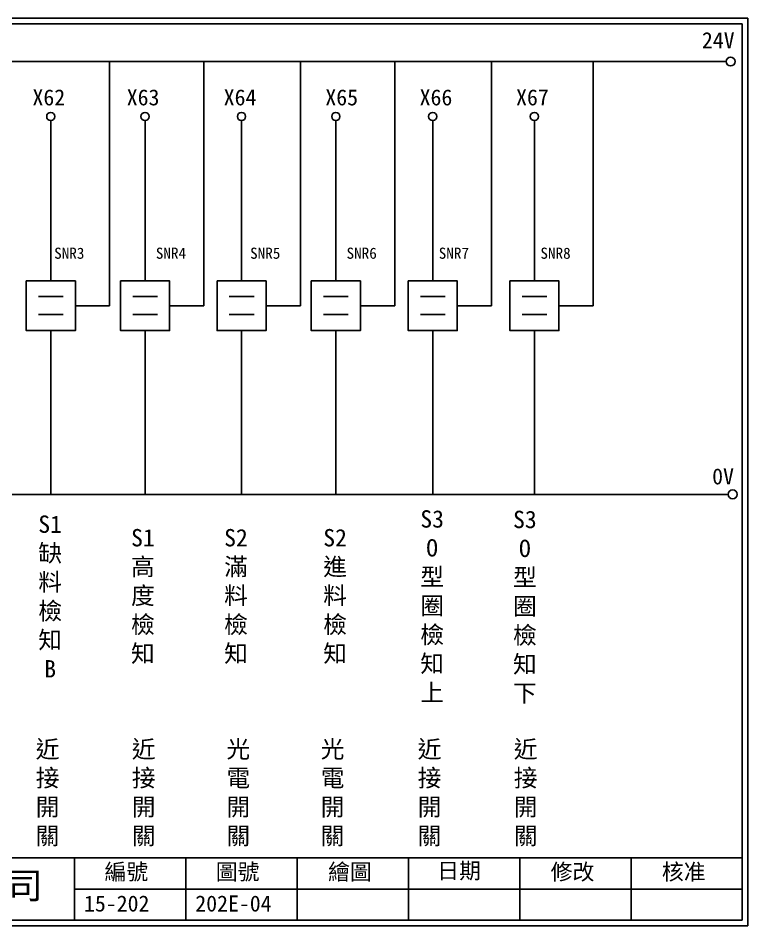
# Model space of a CAD drawing. Extents: x 325 to 612, y 3 to 207.
# Drawn here: x 448.4 to 612.3, y 3 to 207 of the extents above; entities that cross this region are included whole.
import ezdxf

# ---------------------------------------------------------------- set-up
doc = ezdxf.new("R2010")
doc.units = 0
doc.layers.get('0').update_dxf_attribs({"linetype": 'CONTINUOUS'})
doc.layers.add('圖框層', color=7, linetype='CONTINUOUS')
doc.layers.add('標尺寸層', color=3, linetype='CONTINUOUS')
doc.styles.add('CNS', font='romanc.shx', dxfattribs={"bigfont": 'chineset.shx'})
doc.styles.add('STSL', font='kaiu.ttf')

msp = doc.modelspace()

# ---------------------------------------------------------------- linework, layer by layer
for p, q in [((468.94, 142.35), (468.94, 197.26)), ((490.12, 142.35), (490.12, 197.26)), ((511.79, 142.35), (511.79, 197.26)), ((532.98, 142.35), (532.98, 197.26)), ((554.76, 142.35), (554.76, 197.26)), ((577.59, 142.35), (577.59, 197.26)), ((455.71, 147.93), (455.71, 183.95)), ((476.9, 147.93), (476.9, 183.95)), ((498.57, 147.93), (498.57, 183.95)), ((519.75, 147.93), (519.75, 183.95)), ((541.53, 147.93), (541.53, 183.95)), ((564.37, 147.93), (564.37, 183.95)), ((461.23, 142.35), (468.94, 142.35)), ((482.41, 142.35), (490.12, 142.35)), ((504.08, 142.35), (511.79, 142.35)), ((525.26, 142.35), (532.98, 142.35)), ((547.05, 142.35), (554.76, 142.35)), ((569.88, 142.35), (577.59, 142.35)), ((455.71, 136.77), (455.71, 100)), ((476.9, 136.77), (476.9, 100)), ((498.57, 136.77), (498.57, 100)), ((519.75, 136.77), (519.75, 100)), ((541.53, 136.77), (541.53, 100)), ((564.37, 136.77), (564.37, 100))]:
    msp.add_line(p, q)
at = {"color": 7}
for p, q in [((452.95, 144.39), (458.52, 144.39)), ((474.13, 144.39), (479.7, 144.39)), ((495.81, 144.39), (501.38, 144.39)), ((516.99, 144.39), (522.56, 144.39)), ((538.77, 144.39), (544.34, 144.39)), ((561.61, 144.39), (567.18, 144.39)), ((452.95, 140.41), (458.52, 140.41)), ((474.13, 140.41), (479.7, 140.41)), ((495.81, 140.41), (501.38, 140.41)), ((516.99, 140.41), (522.56, 140.41)), ((538.77, 140.41), (544.34, 140.41)), ((561.61, 140.41), (567.18, 140.41))]:
    msp.add_line(p, q, dxfattribs=at)
for points in [[(450.2, 147.93), (461.23, 147.93), (461.23, 136.77), (450.2, 136.77)], [(471.38, 147.93), (482.41, 147.93), (482.41, 136.77), (471.38, 136.77)], [(493.06, 147.93), (504.08, 147.93), (504.08, 136.77), (493.06, 136.77)], [(514.24, 147.93), (525.26, 147.93), (525.26, 136.77), (514.24, 136.77)], [(536.02, 147.93), (547.05, 147.93), (547.05, 136.77), (536.02, 136.77)], [(558.86, 147.93), (569.88, 147.93), (569.88, 136.77), (558.86, 136.77)]]:
    msp.add_lwpolyline(points, close=True)
for centre in [(608.44, 197.22), (608.92, 99.96)]:
    msp.add_circle(centre, 1)
for centre in [(455.71, 184.87), (476.9, 184.87), (498.57, 184.87), (519.75, 184.87), (541.53, 184.87), (564.37, 184.87)]:
    msp.add_circle(centre, 0.92, dxfattribs=at)
at = {"layer": '圖框層', "color": 7}
for p, q in [((612.32, 206.97), (325.32, 206.97)), ((612.32, 3), (612.32, 206.97)), ((611.07, 205.72), (326.57, 205.72)), ((611.07, 4.25), (611.07, 205.72)), ((326.57, 18.25), (611.07, 18.25)), ((461.07, 4.25), (461.07, 18.25)), ((486.07, 4.25), (486.07, 18.25)), ((511.07, 4.25), (511.07, 18.25)), ((536.07, 4.25), (536.07, 18.25)), ((561.07, 4.25), (561.07, 18.25)), ((586.07, 4.25), (586.07, 18.25)), ((461.07, 11.25), (611.07, 11.25)), ((326.57, 4.25), (611.07, 4.25)), ((325.32, 3), (612.32, 3))]:
    msp.add_line(p, q, dxfattribs=at)
at = {"layer": '標尺寸層', "color": 7}
for p, q in [((329.84, 197.22), (607.44, 197.22)), ((330.05, 99.96), (607.92, 99.96))]:
    msp.add_line(p, q, dxfattribs=at)

# ---------------------------------------------------------------- texts
at = {"color": 4, "style": 'STSL'}
for s, height, p in [('X62', 3.6, (451.6, 187.37)), ('X63', 3.6, (472.78, 187.37)), ('X64', 3.6, (494.56, 187.37)), ('X65', 3.6, (517.4, 187.37)), ('X66', 3.6, (538.58, 187.37)), ('X67', 3.6, (560.25, 187.37)), ('SNR3', 2.5, (456.47, 152.9)), ('SNR4', 2.5, (479.31, 152.9)), ('SNR5', 2.5, (500.49, 152.9)), ('SNR6', 2.5, (522.16, 152.9)), ('SNR7', 2.5, (542.87, 152.9)), ('SNR8', 2.5, (565.71, 152.9))]:
    msp.add_text(s, height=height, dxfattribs=at).set_placement(p)
at = {"color": 7, "char_height": 3.9, "width": 4.9608, "attachment_point": 5, "style": 'CNS'}
for s, insert in [('{\\fDFKai-SB|b0|i0|c136|p65;S3\\PO型圈檢知上}', (541.39, 74.85)), ('{\\fDFKai-SB|b0|i0|c136|p65;S3\\PO型圈檢知下}', (562.23, 74.61)), ('{\\fDFKai-SB|b0|i0|c136|p65;S1\\P缺料檢知\\PB}', (455.57, 77.01)), ('{\\fDFKai-SB|b0|i0|c136|p65;S1高度檢知}', (476.41, 77.01)), ('{\\fDFKai-SB|b0|i0|c136|p65;S2滿料檢知}', (497.32, 77.01)), ('{\\fDFKai-SB|b0|i0|c136|p65;S2進料檢知}', (519.59, 77.01)), ('{\\fDFKai-SB|b0|i0|c136|p65;近接開關}', (454.99, 32.76)), ('{\\fDFKai-SB|b0|i0|c136|p65;近接開關}', (476.58, 32.76)), ('{\\fDFKai-SB|b0|i0|c136|p65;光電開關}', (497.84, 32.76)), ('{\\fDFKai-SB|b0|i0|c136|p65;光電開關}', (519.02, 32.76)), ('{\\fDFKai-SB|b0|i0|c136|p65;近接開關}', (540.81, 32.76)), ('{\\fDFKai-SB|b0|i0|c136|p65;近接開關}', (562.4, 32.76))]:
    msp.add_mtext(s, dxfattribs=dict(at, insert=insert))
at = {"layer": '圖框層', "color": 4, "style": 'STSL'}
for s, height, p in [('24V', 3.6, (602, 200.22)), ('0V', 3.6, (604.3, 102.2)), ('編號', 3.6, (467.78, 13.34)), ('圖號', 3.6, (492.78, 13.34)), ('繪圖', 3.6, (518.01, 13.34)), ('日期', 3.6, (542.54, 13.59)), ('修改', 3.6, (568.01, 13.34)), ('核准', 3.6, (593.01, 13.34)), ('泓陞自動化科技有限公司', 6, (363.92, 9.08)), ('15-202', 3.6, (463.18, 6.22)), ('202E-04', 3.6, (488.18, 6.22))]:
    msp.add_text(s, height=height, dxfattribs=at).set_placement(p)

doc.saveas('drawing.dxf')
